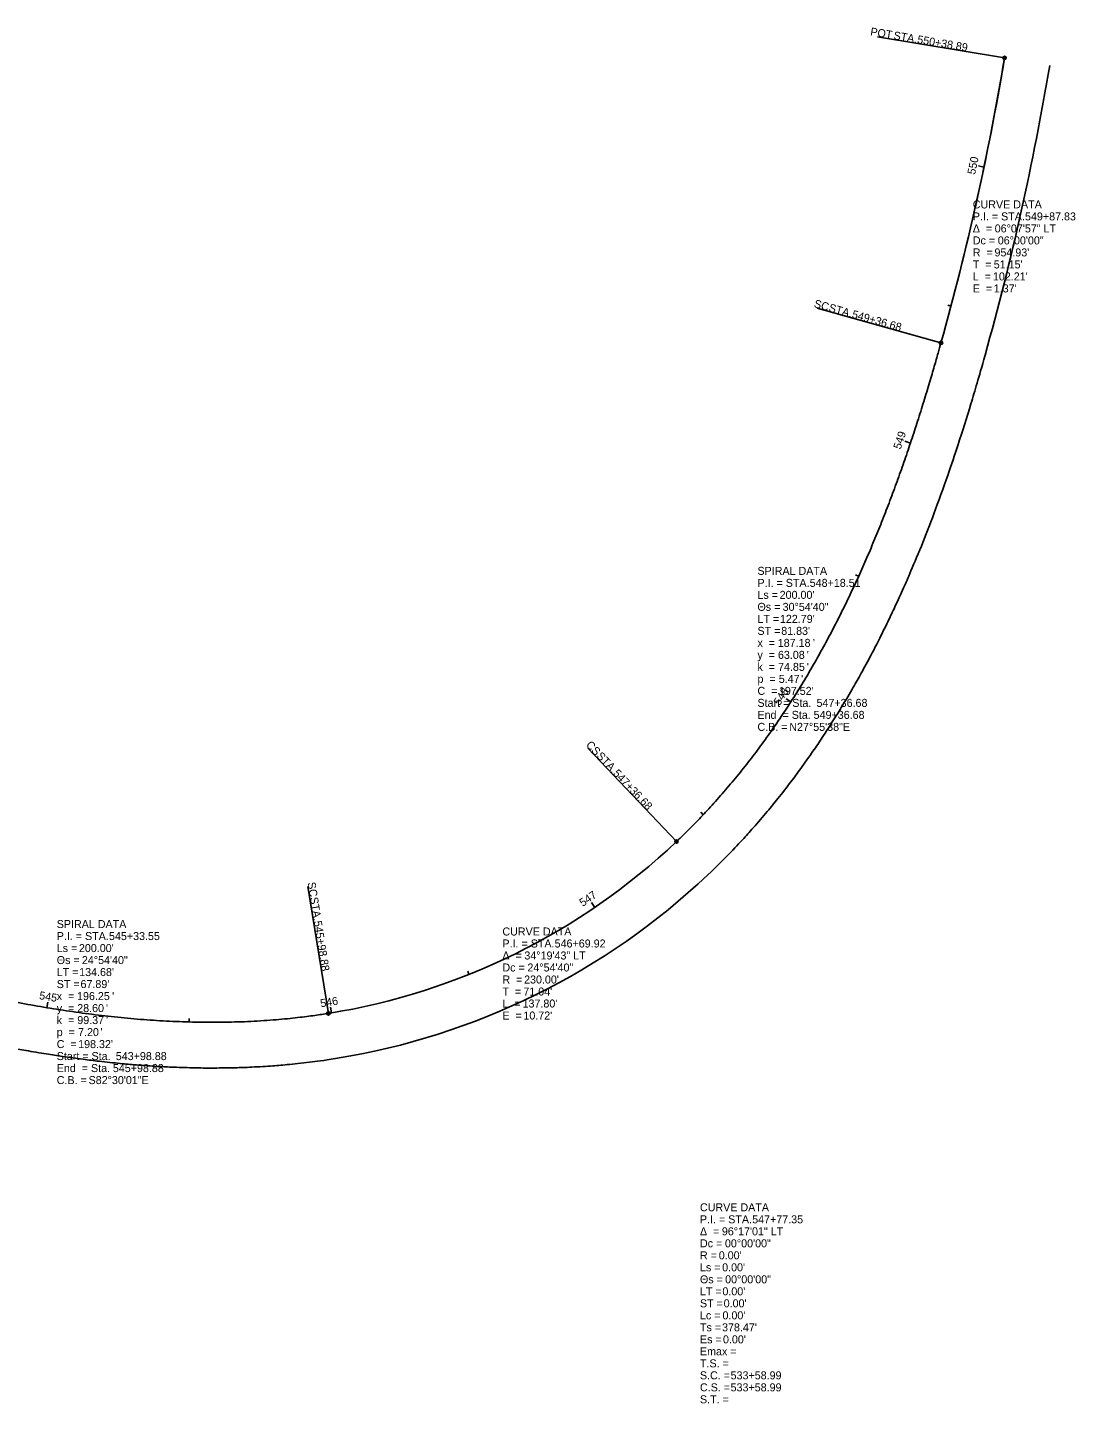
# Model space of a CAD drawing. Extents: x 239001 to 240460, y 531443 to 532029.
# Drawn here: x 240093.4 to 240459.9, y 531442.6 to 531924.1 of the extents above; entities that cross this region are included whole.
import ezdxf

# ---------------------------------------------------------------- set-up
doc = ezdxf.new("R2010")
doc.units = 0
for name, color, linetype in [('_CIVIL_CONSTRUCTION', 7, 'Continuous'), ('PF_P_Grade_Line', 7, 'Continuous'), ('RW_X_CL', 7, 'Continuous'), ('RW_X_CL_100_Bearings', 7, 'Continuous'), ('RW_X_CL_100_Curve_Data', 7, 'Continuous')]:
    doc.layers.add(name, color=color, linetype=linetype)

msp = doc.modelspace()

# ---------------------------------------------------------------- linework, layer by layer
at = {"layer": '_CIVIL_CONSTRUCTION'}
for p, q in [((240435.1, 531913.46), (240390.71, 531920.89)), ((240435.1, 531913.46), (240390.71, 531920.89)), ((240412.86, 531813.74), (240369.52, 531825.88)), ((240412.86, 531813.74), (240369.52, 531825.88)), ((240320.35, 531639.22), (240289.4, 531671.89)), ((240320.35, 531639.22), (240289.4, 531671.89)), ((240198.63, 531579.11), (240191.5, 531623.54)), ((240198.63, 531579.11), (240191.5, 531623.54))]:
    msp.add_line(p, q, dxfattribs=at)
for centre in [(240435.1, 531913.46), (240435.1, 531913.46), (240412.86, 531813.74), (240412.86, 531813.74), (240320.35, 531639.22), (240320.35, 531639.22), (240198.63, 531579.11), (240198.63, 531579.11)]:
    msp.add_circle(centre, 0.6, dxfattribs=at)
at = {"layer": 'PF_P_Grade_Line'}
for centre, radius, start, end in [((239493.28, 532071.17), 970.93, 344.36092, 350.49355), ((240162.17, 531806.2), 246, 279.1212, 313.4497)]:
    msp.add_arc(centre, radius, start, end, dxfattribs=at)
for points in [[(240428.26, 531809.43), (240425.98, 531801.27), (240423.58, 531793.12), (240418.47, 531776.84), (240415.76, 531768.73), (240409.94, 531752.58), (240406.83, 531744.54), (240401.81, 531732.6), (240400.08, 531728.64), (240396.48, 531720.75), (240394.62, 531716.83), (240390.76, 531709.04), (240388.76, 531705.17), (240384.62, 531697.5), (240382.47, 531693.7), (240378.03, 531686.16), (240375.73, 531682.43), (240370.97, 531675.06), (240368.51, 531671.41), (240363.43, 531664.23), (240360.8, 531660.68), (240355.38, 531653.71), (240352.59, 531650.28), (240346.82, 531643.56), (240343.85, 531640.26), (240337.73, 531633.82), (240334.58, 531630.67), (240331.35, 531627.61)], [(240201.17, 531563.31), (240196.77, 531562.6), (240192.36, 531562.02), (240183.53, 531561.07), (240179.11, 531560.71), (240170.29, 531560.21), (240165.88, 531560.06), (240157.07, 531559.96), (240152.68, 531560.01), (240143.92, 531560.28), (240139.55, 531560.5), (240130.84, 531561.12), (240126.5, 531561.5), (240117.85, 531562.42), (240113.54, 531562.95), (240104.97, 531564.14), (240100.69, 531564.8), (240092.19, 531566.23), (240087.96, 531567.01), (240079.53, 531568.65), (240075.33, 531569.52), (240062.8, 531572.25), (240054.52, 531574.23), (240038.08, 531578.4), (240029.93, 531580.59), (240013.72, 531585.05), (240005.67, 531587.33), (239997.65, 531589.6)]]:
    msp.add_open_spline(points, degree=3, dxfattribs=at)
at = {"layer": 'RW_X_CL'}
for centre, radius, start, end in [((239493.28, 532071.17), 954.93, 344.36092, 350.49355), ((239493.28, 532071.17), 954.93, 347.3076, 350.49355), ((240162.17, 531806.2), 230, 279.1212, 313.4497), ((240162.17, 531806.2), 230, 279.1212, 313.4497)]:
    msp.add_arc(centre, radius, start, end, dxfattribs=at)
for points in [[(240320.35, 531639.22), (240321.21, 531640.04), (240322.93, 531641.69), (240326.31, 531645.05), (240330.44, 531649.33), (240335.24, 531654.62), (240339.89, 531660.05), (240344.39, 531665.59), (240348.74, 531671.26), (240352.93, 531677.04), (240356.99, 531682.93), (240360.89, 531688.91), (240364.66, 531694.98), (240368.29, 531701.13), (240371.78, 531707.36), (240375.14, 531713.66), (240378.37, 531720.03), (240381.49, 531726.46), (240384.48, 531732.95), (240387.35, 531739.49), (240390.12, 531746.07), (240392.78, 531752.7), (240395.35, 531759.37), (240397.81, 531766.07), (240400.19, 531772.81), (240402.48, 531779.57), (240404.69, 531786.36), (240406.83, 531793.18), (240408.91, 531800.02), (240410.58, 531805.73), (240411.89, 531810.31), (240412.54, 531812.6), (240412.86, 531813.74)], [(240320.35, 531639.22), (240321.21, 531640.04), (240322.93, 531641.69), (240326.31, 531645.05), (240330.44, 531649.33), (240335.24, 531654.62), (240339.89, 531660.05), (240344.39, 531665.59), (240348.74, 531671.26), (240352.93, 531677.04), (240356.99, 531682.93), (240360.89, 531688.91), (240364.66, 531694.98), (240368.29, 531701.13), (240371.78, 531707.36), (240375.14, 531713.66), (240378.37, 531720.03), (240381.49, 531726.46), (240384.48, 531732.95), (240387.35, 531739.49), (240390.12, 531746.07), (240392.78, 531752.7), (240395.35, 531759.37), (240397.81, 531766.07), (240400.19, 531772.81), (240402.48, 531779.57), (240404.69, 531786.36), (240406.83, 531793.18), (240408.91, 531800.02), (240410.58, 531805.73), (240411.89, 531810.31), (240412.54, 531812.6), (240412.86, 531813.74)], [(240002, 531604.99), (240003.46, 531604.58), (240006.38, 531603.76), (240012.21, 531602.11), (240019.5, 531600.06), (240028.26, 531597.63), (240037.04, 531595.25), (240045.83, 531592.94), (240054.64, 531590.7), (240063.48, 531588.56), (240072.34, 531586.53), (240081.23, 531584.62), (240090.15, 531582.87), (240099.1, 531581.27), (240108.08, 531579.85), (240117.08, 531578.62), (240126.12, 531577.6), (240135.18, 531576.81), (240144.25, 531576.27), (240153.34, 531575.98), (240162.43, 531575.98), (240171.52, 531576.26), (240180.59, 531576.86), (240188.13, 531577.63), (240194.14, 531578.42), (240197.14, 531578.87), (240198.63, 531579.11)], [(240002, 531604.99), (240003.46, 531604.58), (240006.38, 531603.76), (240012.21, 531602.11), (240019.5, 531600.06), (240028.26, 531597.63), (240037.04, 531595.25), (240045.83, 531592.94), (240054.64, 531590.7), (240063.48, 531588.56), (240072.34, 531586.53), (240081.23, 531584.62), (240090.15, 531582.87), (240099.1, 531581.27), (240108.08, 531579.85), (240117.08, 531578.62), (240126.12, 531577.6), (240135.18, 531576.81), (240144.25, 531576.27), (240153.34, 531575.98), (240162.43, 531575.98), (240171.52, 531576.26), (240180.59, 531576.86), (240188.13, 531577.63), (240194.14, 531578.42), (240197.14, 531578.87), (240198.63, 531579.11)]]:
    msp.add_open_spline(points, degree=3, dxfattribs=at)
at = {"layer": 'RW_X_CL_100_Curve_Data'}
for p, q in [((240427.89, 531875.24), (240425.94, 531875.65)), ((240427.89, 531875.24), (240425.94, 531875.65)), ((240416.36, 531826.6), (240415.2, 531826.9)), ((240416.36, 531826.6), (240415.2, 531826.9)), ((240402.16, 531778.66), (240400.27, 531779.3)), ((240402.16, 531778.66), (240400.27, 531779.3)), ((240384.06, 531732.08), (240382.97, 531732.57)), ((240384.06, 531732.08), (240382.97, 531732.57)), ((240360.35, 531688.11), (240358.67, 531689.19)), ((240360.35, 531688.11), (240358.67, 531689.19)), ((240329.75, 531648.65), (240328.88, 531649.48)), ((240329.75, 531648.65), (240328.88, 531649.48)), ((240291.82, 531616.22), (240290.7, 531617.88)), ((240291.82, 531616.22), (240290.7, 531617.88)), ((240247.8, 531592.73), (240247.35, 531593.85)), ((240247.8, 531592.73), (240247.35, 531593.85)), ((240100.21, 531581.11), (240100.54, 531583.08)), ((240100.21, 531581.11), (240100.54, 531583.08)), ((240199.74, 531579.29), (240199.41, 531581.26)), ((240199.74, 531579.29), (240199.41, 531581.26)), ((240149.92, 531576.1), (240149.95, 531577.3)), ((240149.92, 531576.1), (240149.95, 531577.3))]:
    msp.add_line(p, q, dxfattribs=at)

# ---------------------------------------------------------------- texts
at = {"layer": '_CIVIL_CONSTRUCTION'}
for s, rotation, p in [('POT', 350.4936, (240387.99, 531921.39)), ('POT', 350.4936, (240387.99, 531921.39)), (' STA. ', 350.4936, (240395.09, 531920.2)), (' STA. ', 350.4936, (240395.09, 531920.2)), ('550+38.89', 350.4936, (240404.41, 531918.64)), ('550+38.89', 350.4936, (240404.41, 531918.64)), ('SC', 344.3609, (240368.25, 531826.28)), ('SC', 344.3609, (240368.25, 531826.28)), (' STA. ', 344.3609, (240372.39, 531825.12)), (' STA. ', 344.3609, (240372.39, 531825.12)), ('549+36.68', 344.3609, (240381.49, 531822.57)), ('549+36.68', 344.3609, (240381.49, 531822.57)), ('CS', 313.4497, (240288.51, 531672.89)), ('CS', 313.4497, (240288.51, 531672.89)), (' STA. ', 313.4497, (240291.47, 531669.77)), (' STA. ', 313.4497, (240291.47, 531669.77)), ('547+36.68', 313.4497, (240297.97, 531662.91)), ('547+36.68', 313.4497, (240297.97, 531662.91)), ('SC', 279.1212, (240191.33, 531624.86)), ('SC', 279.1212, (240191.33, 531624.86)), (' STA. ', 279.1212, (240192.01, 531620.62)), (' STA. ', 279.1212, (240192.01, 531620.62)), ('545+98.88', 279.1212, (240193.51, 531611.29)), ('545+98.88', 279.1212, (240193.51, 531611.29))]:
    msp.add_text(s, height=2.8, rotation=rotation, dxfattribs=at).set_placement(p)
at = {"layer": 'RW_X_CL_100_Bearings'}
for s, p in [('CURVE DATA', (240423.98, 531860.8)), ('CURVE DATA', (240423.98, 531860.8)), ('P.I. = STA. ', (240423.98, 531856.6)), ('P.I. = STA. ', (240423.98, 531856.6)), ('549+87.83', (240442.24, 531856.6)), ('549+87.83', (240442.24, 531856.6)), ('Δ  = ', (240423.98, 531852.4)), ('Δ  = ', (240423.98, 531852.4)), ('06°07\'57" LT', (240431.65, 531852.4)), ('06°07\'57" LT', (240431.65, 531852.4)), ('Dc = ', (240423.98, 531848.2)), ('Dc = ', (240423.98, 531848.2)), ('06°00\'00"', (240432.72, 531848.2)), ('06°00\'00"', (240432.72, 531848.2)), ('T  = ', (240423.98, 531839.8)), ('T  = ', (240423.98, 531839.8)), ('R  = ', (240423.98, 531844)), ('R  = ', (240423.98, 531844)), ("51.15'", (240431.31, 531839.8)), ("51.15'", (240431.31, 531839.8)), ("954.93'", (240431.56, 531844)), ("954.93'", (240431.56, 531844)), ('L  = ', (240423.98, 531835.6)), ('L  = ', (240423.98, 531835.6)), ("102.21'", (240431.02, 531835.6)), ("102.21'", (240431.02, 531835.6)), ('E  = ', (240423.98, 531831.4)), ('E  = ', (240423.98, 531831.4)), ("1.37'", (240431.32, 531831.4)), ("1.37'", (240431.32, 531831.4)), ('SPIRAL DATA', (240348.68, 531732.57)), ('SPIRAL DATA', (240348.68, 531732.57)), ('P.I. = STA. ', (240348.68, 531728.37)), ('P.I. = STA. ', (240348.68, 531728.37)), ('548+18.51', (240366.95, 531728.37)), ('548+18.51', (240366.95, 531728.37)), ('Θs = ', (240348.68, 531719.97)), ('Θs = ', (240348.68, 531719.97)), ('Ls = ', (240348.68, 531724.17)), ('Ls = ', (240348.68, 531724.17)), ("200.00'", (240356.44, 531724.17)), ("200.00'", (240356.44, 531724.17)), ('30°54\'40"', (240357.48, 531719.97)), ('30°54\'40"', (240357.48, 531719.97)), ('LT = ', (240348.68, 531715.77)), ('LT = ', (240348.68, 531715.77)), ("122.79'", (240356.54, 531715.77)), ("122.79'", (240356.54, 531715.77)), ('ST = ', (240348.68, 531711.57)), ('ST = ', (240348.68, 531711.57)), ("81.83'", (240356.99, 531711.57)), ("81.83'", (240356.99, 531711.57)), ('x  = ', (240348.68, 531707.37)), ('x  = ', (240348.68, 531707.37)), ('187.18', (240355.78, 531707.37)), ('187.18', (240355.78, 531707.37)), ("'", (240368.07, 531707.37)), ("'", (240368.07, 531707.37)), ('y  = ', (240348.68, 531703.17)), ('y  = ', (240348.68, 531703.17)), ('63.08', (240355.84, 531703.17)), ('63.08', (240355.84, 531703.17)), ("'", (240365.9, 531703.17)), ("'", (240365.9, 531703.17)), ('k  = ', (240348.68, 531698.97)), ('k  = ', (240348.68, 531698.97)), ('74.85', (240355.88, 531698.97)), ('74.85', (240355.88, 531698.97)), ("'", (240365.93, 531698.97)), ("'", (240365.93, 531698.97)), ('C  = ', (240348.68, 531690.57)), ('C  = ', (240348.68, 531690.57)), ('p  = ', (240348.68, 531694.77)), ('p  = ', (240348.68, 531694.77)), ('5.47', (240356.14, 531694.77)), ('5.47', (240356.14, 531694.77)), ("197.52'", (240356.17, 531690.57)), ("197.52'", (240356.17, 531690.57)), ("'", (240363.96, 531694.77)), ("'", (240363.96, 531694.77)), ('Start = Sta. ', (240348.68, 531686.37)), ('Start = Sta. ', (240348.68, 531686.37)), ('547+36.68', (240369.34, 531686.37)), ('547+36.68', (240369.34, 531686.37)), ('End  = Sta. ', (240348.68, 531682.17)), ('End  = Sta. ', (240348.68, 531682.17)), ('549+36.68', (240368.32, 531682.17)), ('549+36.68', (240368.32, 531682.17)), ('C.B. = ', (240348.68, 531677.97)), ('C.B. = ', (240348.68, 531677.97)), ('N27°55\'38"E', (240359.81, 531677.97)), ('N27°55\'38"E', (240359.81, 531677.97)), ('SPIRAL DATA', (240103.64, 531608.97)), ('SPIRAL DATA', (240103.64, 531608.97)), ('P.I. = STA. ', (240103.64, 531604.77)), ('P.I. = STA. ', (240103.64, 531604.77)), ('545+33.55', (240121.91, 531604.77)), ('545+33.55', (240121.91, 531604.77)), ('CURVE DATA', (240259.49, 531606.37)), ('CURVE DATA', (240259.49, 531606.37)), ('Ls = ', (240103.64, 531600.57)), ('Ls = ', (240103.64, 531600.57)), ("200.00'", (240111.4, 531600.57)), ("200.00'", (240111.4, 531600.57)), ('P.I. = STA. ', (240259.49, 531602.17)), ('P.I. = STA. ', (240259.49, 531602.17)), ('546+69.92', (240277.76, 531602.17)), ('546+69.92', (240277.76, 531602.17)), ('Θs = ', (240103.64, 531596.37)), ('Θs = ', (240103.64, 531596.37)), ('24°54\'40"', (240112.44, 531596.37)), ('24°54\'40"', (240112.44, 531596.37)), ('Δ  = ', (240259.49, 531597.97)), ('Δ  = ', (240259.49, 531597.97)), ('34°19\'43" LT', (240267.17, 531597.97)), ('34°19\'43" LT', (240267.17, 531597.97)), ('LT = ', (240103.64, 531592.17)), ('LT = ', (240103.64, 531592.17)), ("134.68'", (240111.49, 531592.17)), ("134.68'", (240111.49, 531592.17)), ('Dc = ', (240259.49, 531593.77)), ('Dc = ', (240259.49, 531593.77)), ('R  = ', (240259.49, 531589.57)), ('R  = ', (240259.49, 531589.57)), ("230.00'", (240267.07, 531589.57)), ("230.00'", (240267.07, 531589.57)), ('24°54\'40"', (240268.23, 531593.77)), ('24°54\'40"', (240268.23, 531593.77)), ('ST = ', (240103.64, 531587.97)), ('ST = ', (240103.64, 531587.97)), ("67.89'", (240111.95, 531587.97)), ("67.89'", (240111.95, 531587.97)), ('T  = ', (240259.49, 531585.37)), ('T  = ', (240259.49, 531585.37)), ("71.04'", (240266.83, 531585.37)), ("71.04'", (240266.83, 531585.37)), ('x  = ', (240103.64, 531583.77)), ('x  = ', (240103.64, 531583.77)), ('196.25', (240110.74, 531583.77)), ('196.25', (240110.74, 531583.77)), ("'", (240123.03, 531583.77)), ("'", (240123.03, 531583.77)), ('L  = ', (240259.49, 531581.17)), ('L  = ', (240259.49, 531581.17)), ("137.80'", (240266.53, 531581.17)), ("137.80'", (240266.53, 531581.17)), ('y  = ', (240103.64, 531579.57)), ('y  = ', (240103.64, 531579.57)), ('k  = ', (240103.64, 531575.37)), ('k  = ', (240103.64, 531575.37)), ('28.60', (240110.8, 531579.57)), ('28.60', (240110.8, 531579.57)), ('99.37', (240110.83, 531575.37)), ('99.37', (240110.83, 531575.37)), ("'", (240120.86, 531579.57)), ("'", (240120.86, 531579.57)), ("'", (240120.89, 531575.37)), ("'", (240120.89, 531575.37)), ('E  = ', (240259.49, 531576.97)), ('E  = ', (240259.49, 531576.97)), ("10.72'", (240266.83, 531576.97)), ("10.72'", (240266.83, 531576.97)), ('p  = ', (240103.64, 531571.17)), ('p  = ', (240103.64, 531571.17)), ('7.20', (240111.1, 531571.17)), ('7.20', (240111.1, 531571.17)), ("'", (240118.91, 531571.17)), ("'", (240118.91, 531571.17)), ('C  = ', (240103.64, 531566.97)), ('C  = ', (240103.64, 531566.97)), ("198.32'", (240111.13, 531566.97)), ("198.32'", (240111.13, 531566.97)), ('Start = Sta. ', (240103.64, 531562.77)), ('Start = Sta. ', (240103.64, 531562.77)), ('543+98.88', (240124.29, 531562.77)), ('543+98.88', (240124.29, 531562.77)), ('End  = Sta. ', (240103.64, 531558.57)), ('End  = Sta. ', (240103.64, 531558.57)), ('545+98.88', (240123.27, 531558.57)), ('545+98.88', (240123.27, 531558.57)), ('C.B. = ', (240103.64, 531554.37)), ('C.B. = ', (240103.64, 531554.37)), ('S82°30\'01"E', (240114.77, 531554.37)), ('S82°30\'01"E', (240114.77, 531554.37)), ('CURVE DATA', (240328.57, 531509.85)), ('P.I. = STA. ', (240328.57, 531505.65)), ('547+77.35', (240346.83, 531505.65)), ('Δ  = ', (240328.57, 531501.45)), ('96°17\'01" LT', (240336.24, 531501.45)), ('Dc = ', (240328.57, 531497.25)), ('00°00\'00"', (240337.31, 531497.25)), ('R = ', (240328.57, 531493.05)), ('Ls = ', (240328.57, 531488.85)), ("0.00'", (240335.15, 531493.05)), ("0.00'", (240336.33, 531488.85)), ('Θs = ', (240328.57, 531484.65)), ('00°00\'00"', (240337.37, 531484.65)), ('LT = ', (240328.57, 531480.45)), ("0.00'", (240336.42, 531480.45)), ('ST = ', (240328.57, 531476.25)), ("0.00'", (240336.87, 531476.25)), ('Lc = ', (240328.57, 531472.05)), ("0.00'", (240336.45, 531472.05)), ('Ts = ', (240328.57, 531467.85)), ("378.47'", (240336.3, 531467.85)), ('Es = ', (240328.57, 531463.65)), ('Emax = ', (240328.57, 531459.45)), ("0.00'", (240336.63, 531463.65)), ('T.S. = ', (240328.57, 531455.25)), ('S.C. = ', (240328.57, 531451.05)), ('533+58.99', (240339.29, 531451.05)), ('C.S. = ', (240328.57, 531446.85)), ('533+58.99', (240339.29, 531446.85)), ('S.T. = ', (240328.57, 531442.65))]:
    msp.add_text(s, height=2.8, dxfattribs=at).set_placement(p)
at = {"layer": 'RW_X_CL_100_Curve_Data'}
for s, rotation, p in [('550', 78.1601, (240424.76, 531872.48)), ('550', 78.1601, (240424.76, 531872.48)), ('549', 71.5241, (240398.74, 531776.31)), ('549', 71.5241, (240398.74, 531776.31)), ('548', 57.328, (240356.44, 531686.65)), ('548', 57.328, (240356.44, 531686.65)), ('547', 34.3124, (240287.59, 531616.36)), ('547', 34.3124, (240287.59, 531616.36)), ('545', 350.5786, (240097.36, 531584.12)), ('545', 350.5786, (240097.36, 531584.12)), ('546', 9.4012, (240196.02, 531581.21)), ('546', 9.4012, (240196.02, 531581.21))]:
    msp.add_text(s, height=2.8, rotation=rotation, dxfattribs=at).set_placement(p)

doc.saveas('drawing.dxf')
